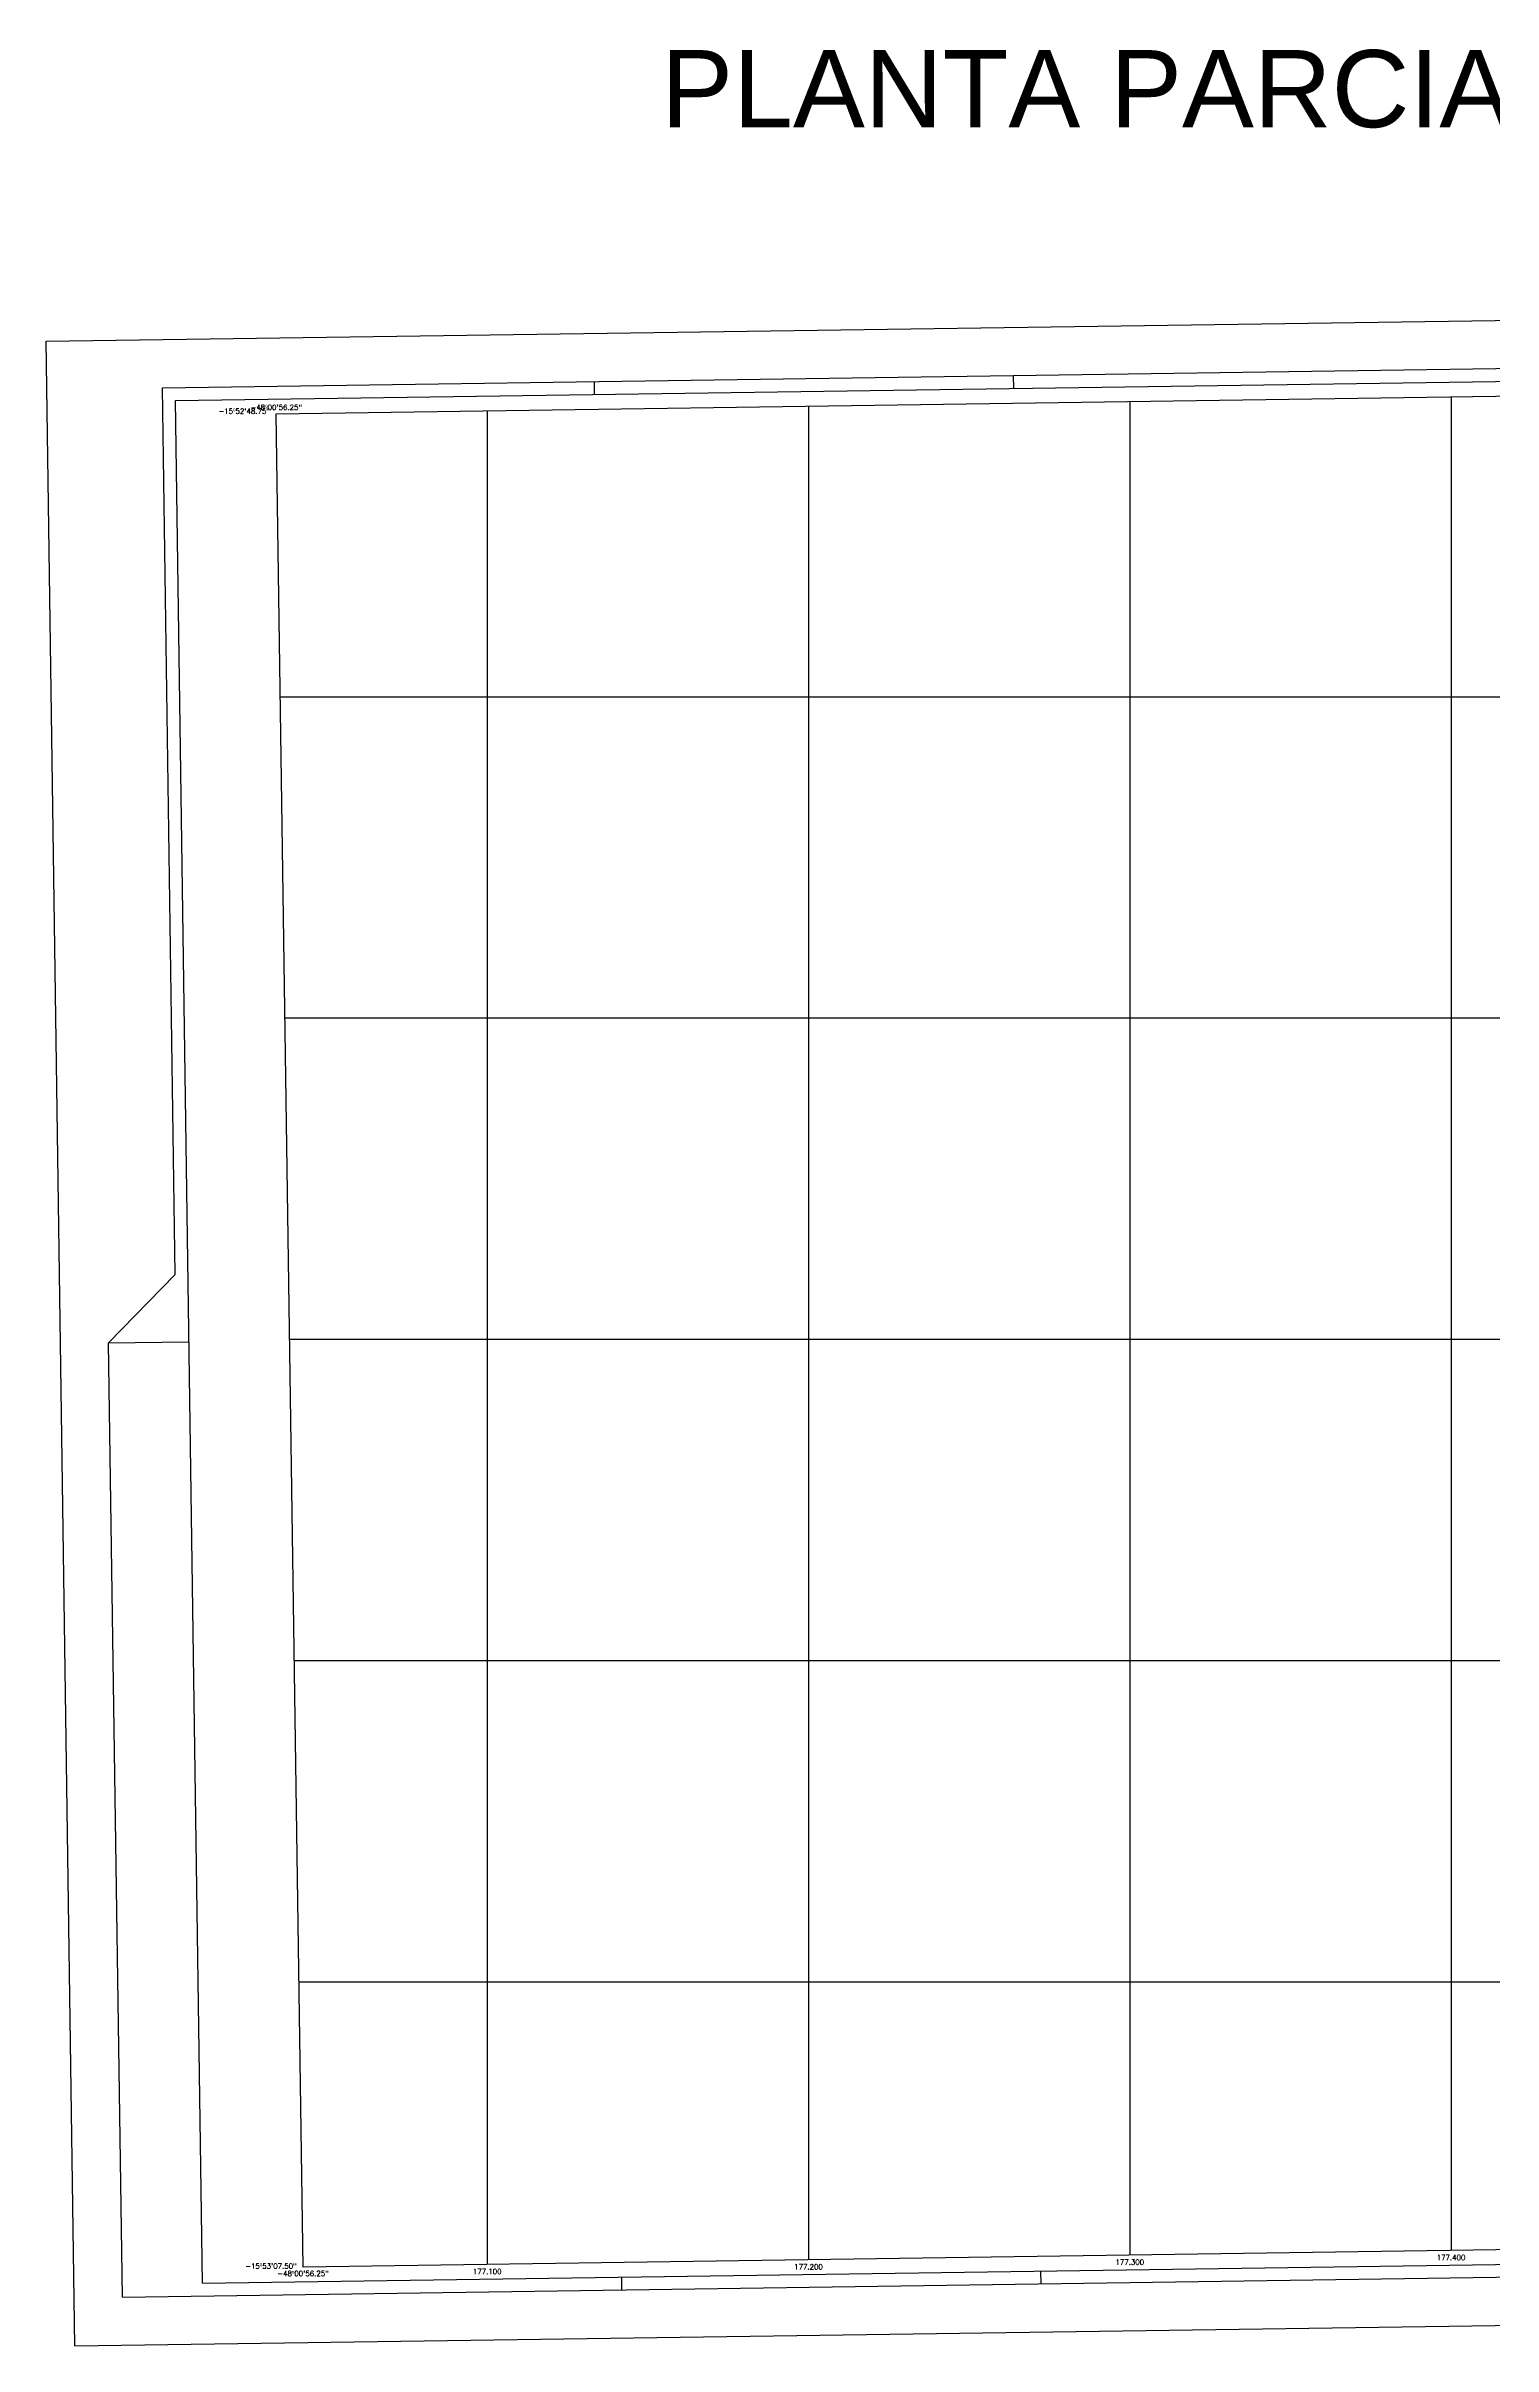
# Model space of a CAD drawing. Extents: x 190546 to 194941, y 8251022 to 8268833.
# Drawn here: x 192474 to 192924, y 8251022 to 8251738 of the extents above; entities that cross this region are included whole.
import ezdxf
from ezdxf.enums import TextEntityAlignment as Align

# ---------------------------------------------------------------- set-up
doc = ezdxf.new("R2010")
doc.units = 0
doc.header["$LTSCALE"] = 10
doc.header["$MEASUREMENT"] = 0
doc.layers.add('167-II-2-D', color=7, linetype='CONTINUOUS')
doc.layers.add('TOP-URB', color=250, linetype='CONTINUOUS')
doc.styles.add('ARIAL', font='arial.ttf', dxfattribs={"height": 1.1})
doc.styles.add('MALHA', font='romans.shx', dxfattribs={"height": 1.6})

msp = doc.modelspace()

# ---------------------------------------------------------------- linework, layer by layer
at = {"layer": '167-II-2-D', "color": 2}
for p, q in [((192545.48, 8251623.51), (193103.72, 8251631.55)), ((192553.8, 8251046.71), (192545.48, 8251623.51)), ((193112.02, 8251054.75), (192553.8, 8251046.71))]:
    msp.add_line(p, q, dxfattribs=at)
at = {"layer": '167-II-2-D', "color": 1}
for p, q in [((192611.13, 8251624.45), (192611.13, 8251047.54)), ((192711.13, 8251625.89), (192711.13, 8251048.98)), ((192811.13, 8251627.33), (192811.13, 8251050.42)), ((192911.13, 8251628.77), (192911.13, 8251051.86)), ((192546.75, 8251535.45), (193105.1, 8251535.45)), ((192548.19, 8251435.45), (193106.54, 8251435.45)), ((192549.63, 8251335.45), (193107.98, 8251335.45)), ((192551.08, 8251235.45), (193109.42, 8251235.45)), ((192552.52, 8251135.45), (193110.86, 8251135.45))]:
    msp.add_line(p, q, dxfattribs=at)
at = {"layer": 'TOP-URB', "color": 1}
for p, q in [((192473.8, 8251646.07), (193344.71, 8251658.62)), ((192482.79, 8251022.14), (192473.8, 8251646.07)), ((192644.55, 8251629.53), (192644.49, 8251633.53)), ((192775.04, 8251631.41), (192774.98, 8251635.41)), ((192653.05, 8251039.59), (192652.99, 8251043.59)), ((192783.54, 8251041.47), (192783.48, 8251045.47)), ((192482.79, 8251022.14), (193353.7, 8251034.68))]:
    msp.add_line(p, q, dxfattribs=at)
at = {"layer": 'TOP-URB', "color": 2}
for p, q in [((192510.01, 8251631.59), (193329.92, 8251643.4)), ((192513.98, 8251355.62), (192510.01, 8251631.59)), ((192493.29, 8251334.32), (192513.98, 8251355.62)), ((192497.57, 8251037.35), (192493.29, 8251334.32)), ((192497.57, 8251037.35), (193338.48, 8251049.47))]:
    msp.add_line(p, q, dxfattribs=at)
at = {"layer": 'TOP-URB', "color": 6}
for p, q in [((192514.07, 8251627.65), (193135, 8251636.6)), ((192522.51, 8251041.71), (192514.07, 8251627.65)), ((192522.51, 8251041.71), (193143.44, 8251050.66))]:
    msp.add_line(p, q, dxfattribs=at)
at = {"layer": 'TOP-URB', "color": 1, "linetype": 'CONTINUOUS'}
msp.add_line((192493.29, 8251334.32), (192518.29, 8251334.68), dxfattribs=at)

# ---------------------------------------------------------------- texts
at = {"layer": '167-II-2-D', "color": 2, "style": 'MALHA'}
for s, p in [('-15º52\'48.75"', (192543.48, 8251623.51)), ('-15º53\'07.50"', (192551.8, 8251046.21))]:
    msp.add_text(s, height=1.6, dxfattribs=at).set_placement(p, align=Align.RIGHT)
for p in [(192545.48, 8251625.51), (192553.8, 8251044.71)]:
    msp.add_text('-48º00\'56.25"', height=1.6, dxfattribs=at).set_placement(p, align=Align.MIDDLE)
for s, p in [('177.400', (192911.13, 8251048.86)), ('177.100', (192611.13, 8251044.54)), ('177.200', (192711.13, 8251045.98)), ('177.300', (192811.13, 8251047.42))]:
    msp.add_text(s, height=1.6, dxfattribs=at).set_placement(p, align=Align.CENTER)
at = {"layer": 'TOP-URB', "color": 4, "style": 'ARIAL'}
msp.add_text('PLANTA PARCIAL / ARTICULADA', height=24, dxfattribs=at).set_placement((192927.04, 8251712.68), align=Align.CENTER)

doc.saveas('drawing.dxf')
